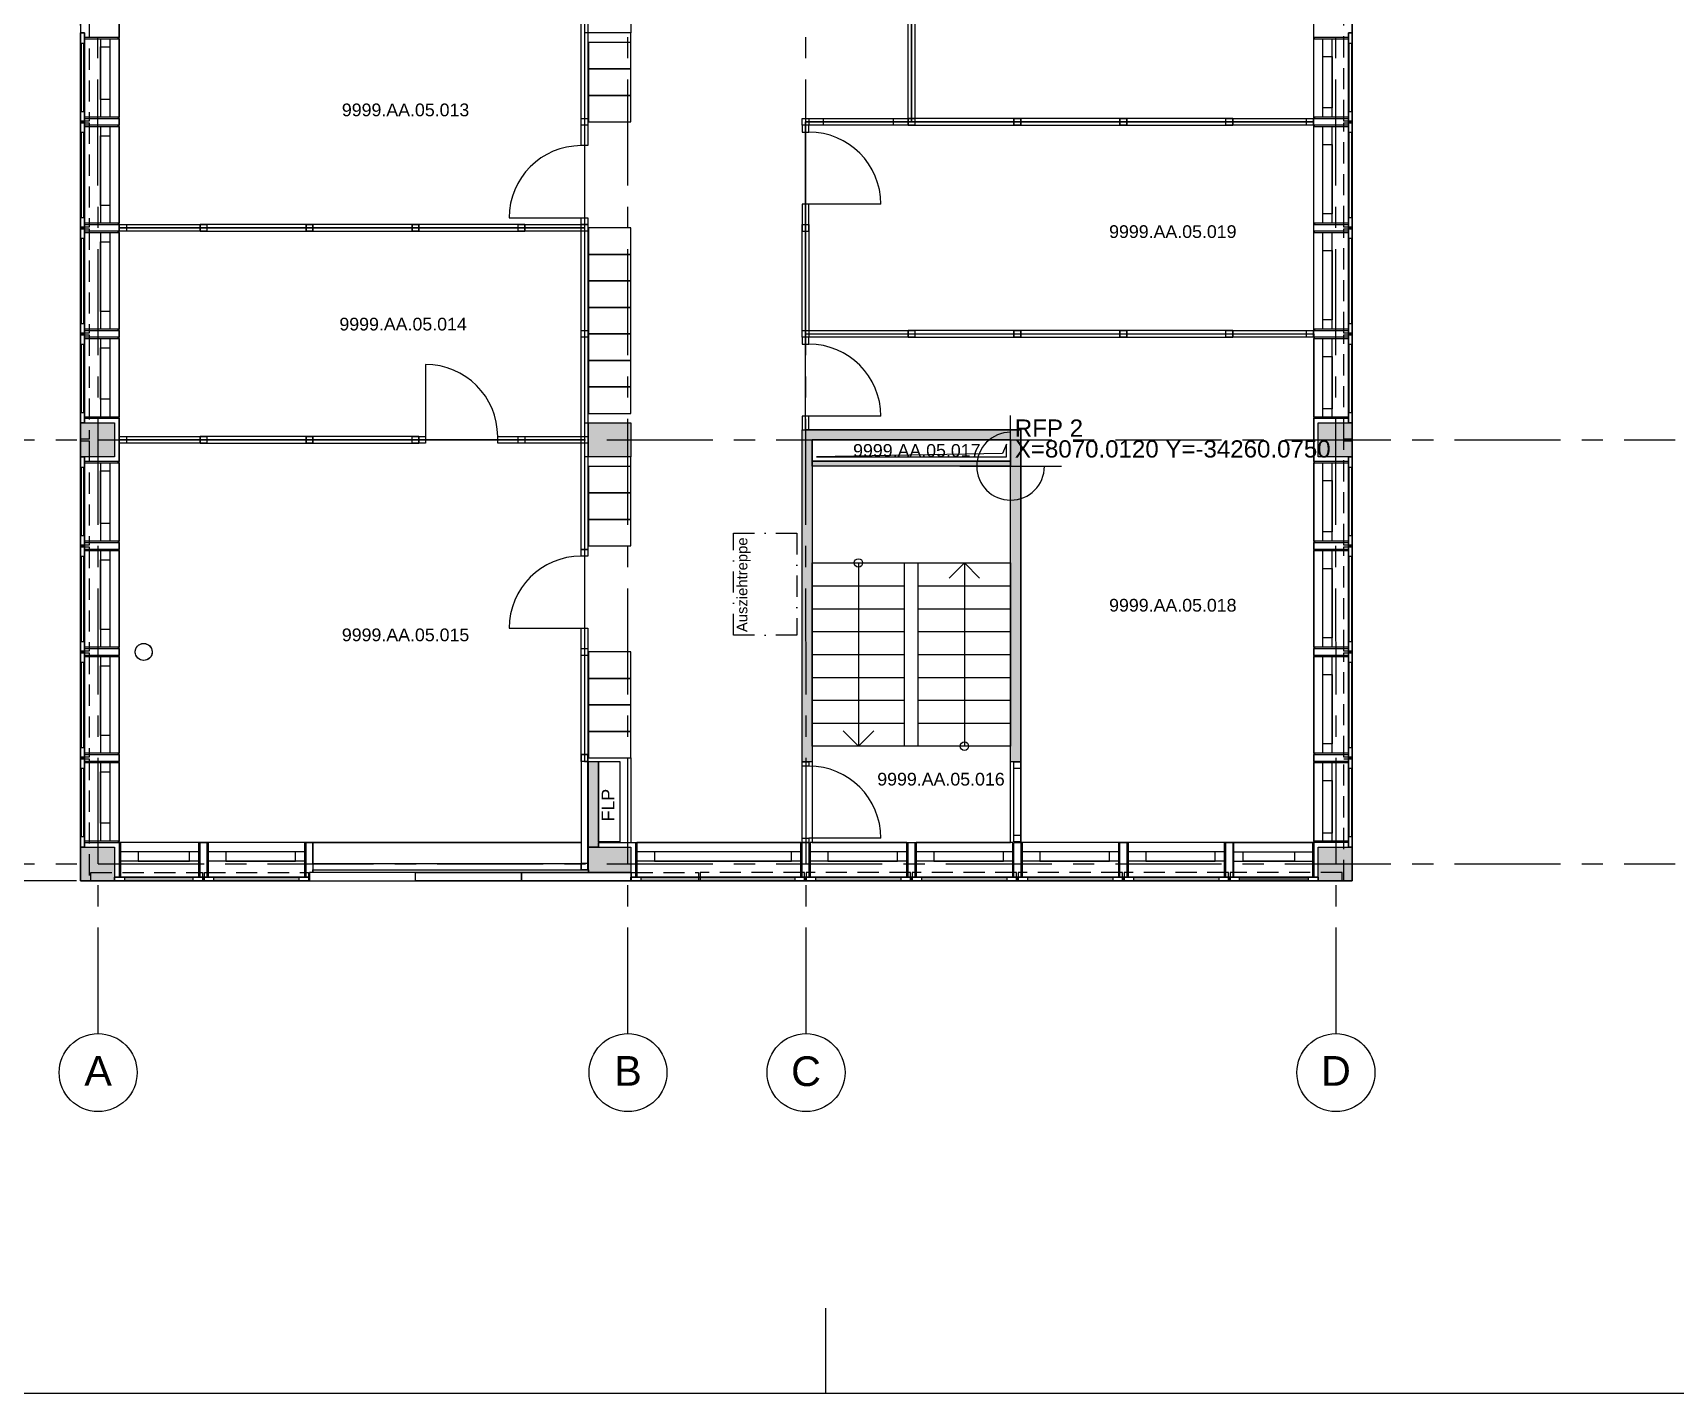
# Model space of a CAD drawing. Header units: millimetres. Extents: x -15114 to 47886, y -45189 to 14211.
# Drawn here: x -3463 to 15909, y -45189 to -29150 of the extents above; entities that cross this region are included whole.
import ezdxf

# ---------------------------------------------------------------- set-up
doc = ezdxf.new("R2010")
doc.units = ezdxf.units.MM
doc.header["$LTSCALE"] = 1000
for name, pattern in [('MITTE', [2, 1.25, -0.25, 0.25, -0.25]), ('STRICHLINIE2', [0.375, 0.25, -0.125]), ('STRICHPUNKT2', [0.5, 0.25, -0.125, 0, -0.125])]:
    doc.linetypes.add(name, pattern=pattern)
for name, color, linetype in [('A_ARCHITEKTUR', 253, 'Continuous'), ('A_SANITAER', 92, 'Continuous'), ('A_SCHRAFFUR', 8, 'Continuous'), ('R_AOID', 7, 'Continuous'), ('V_ACHSEN', 251, 'MITTE'), ('V_BEMASSUNG', 251, 'Continuous'), ('V_PLANLAYOUT', 252, 'Continuous'), ('V_REFERENZPUNKT', 30, 'Continuous'), ('V_TEXT', 253, 'Continuous')]:
    doc.layers.add(name, color=color, linetype=linetype)
for name, color, linetype, plot in [('R_GESCHOSSPOLYGON', 214, 'Continuous', False), ('R_RAUMPOLYGON', 210, 'Continuous', False), ('R_RAUMPOLYGON-ABZUG', 230, 'Continuous', False)]:
    doc.layers.add(name, color=color, linetype=linetype, plot=plot)
doc.styles.add('ARIAL', font='arial.ttf')
doc.dimstyles.get("Standard").update_dxf_attribs({"dimscale": 30, "dimtxt": 6.35, "dimasz": 6.35, "dimexe": 4.572, "dimexo": 1.5875, "dimgap": 2.54, "dimtad": 1, "dimlfac": 0.001, "dimzin": 0, "dimdsep": 46, "dimtxsty": 'ARIAL', "dimcen": 2.286, "dimadec": 0, "dimazin": 0, "dimtfac": 1, "dimtofl": 0, "dimtmove": 0, "dimatfit": 3, "dimfxl": 25.4, "dimtolj": 1, "dimtzin": 0, "dimarcsym": 0})

# ---------------------------------------------------------------- blocks, each defined once
blk = doc.blocks.new('*D1')
at = {"layer": 'Defpoints', "color": 0, "transparency": 16777216}
for p in [(-5074, -3750), (-2900, -3750), (-2900, -39150)]:
    blk.add_point(p, dxfattribs=at)
at = {"layer": 'V_BEMASSUNG', "color": 0, "lineweight": -2, "transparency": 16777216}
for p, q in [((-2948, -3750), (-5212, -3750)), ((-5074, -38960), (-5074, -3941)), ((-2948, -39150), (-5212, -39150))]:
    blk.add_line(p, q, dxfattribs=at)
at = {"layer": 'V_BEMASSUNG', "color": 0, "transparency": 16777216}
for points in [[(-5106, -3941), (-5043, -3941), (-5074, -3750)], [(-5106, -38960), (-5043, -38960), (-5074, -39150)]]:
    blk.add_solid(points, dxfattribs=at)
at = {"layer": 'V_BEMASSUNG', "color": 0, "transparency": 16777216, "insert": (-5248, -21450), "char_height": 190.5, "attachment_point": 5, "rotation": 90, "style": 'ARIAL'}
blk.add_mtext('\\A1;35.40', dxfattribs=at)

msp = doc.modelspace()

# ---------------------------------------------------------------- hatches: boundary and pattern name
at = {"layer": 'A_SCHRAFFUR'}
h = msp.add_hatch(color=256, dxfattribs=at)
h.dxf.hatch_style = 1
h.paths.add_polyline_path([(-2500.025, -33750.075), (-2500.025, -34150.075), (-2900.025, -34150.075), (-2900.025, -33750.075)])
h = msp.add_hatch(color=256, dxfattribs=at)
h.dxf.hatch_style = 1
h.paths.add_polyline_path([(3589.987, -33750.075), (3589.987, -34150.075), (3089.987, -34150.075), (3089.987, -33750.075)])
h = msp.add_hatch(color=256, dxfattribs=at)
h.dxf.hatch_style = 1
h.paths.add_polyline_path([(5730.012, -33950.075), (5730.012, -37745.088), (5610.012, -37745.088), (5610, -33830.063), (8190.025, -33830.063), (8190.025, -37745.088), (8070.012, -37745.088), (8070.012, -33950.075)])
h = msp.add_hatch(color=256, dxfattribs=at)
h.dxf.hatch_style = 1
h.paths.add_polyline_path([(12100.012, -33750.075), (12100.012, -34150.075), (11700.012, -34150.075), (11700.012, -33750.075)])
for points in [[(5730.012, -34260.075), (8070.012, -34260.075), (8070.012, -34200.075), (5730.012, -34200.075)], [(3210, -37740.088), (3089.987, -37740.088), (3089.987, -38750.088), (3210, -38750.088)]]:
    msp.add_hatch(color=256, dxfattribs=at).paths.add_polyline_path(points, flags=0)
h = msp.add_hatch(color=256, dxfattribs=at)
h.dxf.hatch_style = 1
h.paths.add_polyline_path([(-2500.025, -38750.088), (-2500.025, -39150.088), (-2900.025, -39150.088), (-2900.025, -38750.088)])
h = msp.add_hatch(color=256, dxfattribs=at)
h.dxf.hatch_style = 1
h.paths.add_polyline_path([(3589.987, -38750.088), (3589.987, -39050.088), (3089.987, -39050.088), (3089.987, -38750.088)])
h = msp.add_hatch(color=256, dxfattribs=at)
h.dxf.hatch_style = 1
h.paths.add_polyline_path([(12100.012, -38750.088), (12100.012, -39150.088), (11700.012, -39150.088), (11700.012, -38750.088)])

# ---------------------------------------------------------------- linework, layer by layer
at = {"layer": 'A_ARCHITEKTUR', "flags": 128}
for points in [[(-2855.025, -28740.063), (-2855.025, -28695.063), (-2445.025, -28695.063), (-2445.025, -29205.063), (-2855.025, -29205.063), (-2855.025, -29160.063)], [(12055.012, -29160.063), (12055.012, -29205.063), (11645.012, -29205.063), (11645.012, -28695.063), (12055.012, -28695.063), (12055.012, -28740.063)], [(-2855.025, -30180.075), (-2855.025, -30160.075), (-2445.025, -30160.075), (-2445.025, -30240.075), (-2855.025, -30240.075), (-2855.025, -30220.075)], [(12055.012, -30220.075), (12055.012, -30240.075), (11645.012, -30240.075), (11645.012, -30160.075), (12055.012, -30160.075), (12055.012, -30180.075)], [(-2855.025, -31430.075), (-2855.025, -31410.075), (-2445.025, -31410.075), (-2445.025, -31490.075), (-2855.025, -31490.075), (-2855.025, -31470.075)], [(12055.012, -31470.075), (12055.012, -31490.075), (11645.012, -31490.075), (11645.012, -31410.075), (12055.012, -31410.075), (12055.012, -31430.075)], [(-2855.025, -32680.075), (-2855.025, -32660.075), (-2445.025, -32660.075), (-2445.025, -32740.075), (-2855.025, -32740.075), (-2855.025, -32720.075)], [(12055.012, -32720.075), (12055.012, -32740.075), (11645.012, -32740.075), (11645.012, -32660.075), (12055.012, -32660.075), (12055.012, -32680.075)], [(-2855.025, -33740.075), (-2855.025, -33695.075), (-2445.025, -33695.075), (-2445.025, -34205.075), (-2855.025, -34205.075), (-2855.025, -34160.075)], [(12055.012, -34160.075), (12055.012, -34205.075), (11645.012, -34205.075), (11645.012, -33695.075), (12055.012, -33695.075), (12055.012, -33740.075)], [(-2855.025, -35180.075), (-2855.025, -35160.075), (-2445.025, -35160.075), (-2445.025, -35240.075), (-2855.025, -35240.075), (-2855.025, -35220.075)], [(12055.012, -35220.075), (12055.012, -35240.075), (11645.012, -35240.075), (11645.012, -35160.075), (12055.012, -35160.075), (12055.012, -35180.075)], [(-2855.025, -36430.075), (-2855.025, -36410.075), (-2445.025, -36410.075), (-2445.025, -36490.075), (-2855.025, -36490.075), (-2855.025, -36470.075)], [(12055.012, -36470.075), (12055.012, -36490.075), (11645.012, -36490.075), (11645.012, -36410.075), (12055.012, -36410.075), (12055.012, -36430.075)], [(-2855.025, -37680.075), (-2855.025, -37660.075), (-2445.025, -37660.075), (-2445.025, -37740.075), (-2855.025, -37740.075), (-2855.025, -37720.075)], [(12055.012, -37720.075), (12055.012, -37740.075), (11645.012, -37740.075), (11645.012, -37660.075), (12055.012, -37660.075), (12055.012, -37680.075)], [(-2855.025, -38740.088), (-2855.025, -38695.088), (-2445.025, -38695.088), (-2445.025, -39105.088), (-2490.025, -39105.088)], [(-1470.025, -39105.088), (-1490.025, -39105.088), (-1490.025, -38695.088), (-1410.025, -38695.088), (-1410.025, -39105.088), (-1430.025, -39105.088)], [(-220.025, -39105.088), (-240.025, -39105.088), (-240.025, -38695.088), (-160.025, -38695.088), (-160.025, -39050.088), (-180.026, -39050.088)], [(3209.987, -38740.088), (3209.987, -38695.088), (3644.987, -38695.088), (3644.987, -39105.088), (3599.987, -39105.088)], [(5630, -39105.088), (5610, -39105.088), (5610, -38695.088), (5690, -38695.088), (5690, -39105.088), (5670, -39105.088)], [(6880.012, -39105.088), (6860.012, -39105.088), (6860.012, -38695.088), (6940.012, -38695.088), (6940.012, -39105.088), (6920.012, -39105.088)], [(8130.012, -39105.088), (8110.012, -39105.088), (8110.012, -38695.088), (8190.012, -38695.088), (8190.012, -39105.088), (8170.012, -39105.088)], [(9380.012, -39105.088), (9360.012, -39105.088), (9360.012, -38695.088), (9440.012, -38695.088), (9440.012, -39105.088), (9420.012, -39105.088)], [(10630.012, -39105.088), (10610.012, -39105.088), (10610.012, -38695.088), (10690.012, -38695.088), (10690.012, -39105.088), (10670.012, -39105.088)], [(12055.012, -38740.088), (12055.012, -38695.088), (11645.012, -38695.088), (11645.012, -39105.088), (11690.012, -39105.088)]]:
    msp.add_lwpolyline(points, dxfattribs=at)
at = {"layer": 'A_ARCHITEKTUR', "linetype": 'STRICHLINIE2'}
for points in [[(-2900.025, -30190.075), (-2900.025, -28960.075), (-2800.025, -28960.075), (-2800.025, -30190.075)], [(12000.012, -30190.075), (12000.012, -28960.075), (12100.012, -28960.075), (12100.012, -30190.075)], [(-2900.025, -31440.075), (-2900.025, -30210.075), (-2800.025, -30210.075), (-2800.025, -31440.075)], [(12000.012, -31440.075), (12000.012, -30210.075), (12100.012, -30210.075), (12100.012, -31440.075)], [(-2900.025, -32690.075), (-2900.025, -31460.075), (-2800.025, -31460.075), (-2800.025, -32690.075)], [(12000.012, -32690.075), (12000.012, -31460.075), (12100.012, -31460.075), (12100.012, -32690.075)], [(-2900.025, -33940.075), (-2900.025, -32710.075), (-2800.025, -32710.075), (-2800.025, -33940.075)], [(12000.012, -33940.075), (12000.012, -32710.075), (12100.012, -32710.075), (12100.012, -33940.075)], [(-2900.025, -35190.075), (-2900.025, -33960.075), (-2800.025, -33960.075), (-2800.025, -35190.075)], [(12000.012, -35190.075), (12000.012, -33960.075), (12100.012, -33960.075), (12100.012, -35190.075)], [(-2900.025, -36440.075), (-2900.025, -35210.075), (-2800.025, -35210.075), (-2800.025, -36440.075)], [(12000.012, -36440.075), (12000.012, -35210.075), (12100.012, -35210.075), (12100.012, -36440.075)], [(-2900.025, -37690.075), (-2900.025, -36460.075), (-2800.025, -36460.075), (-2800.025, -37690.075)], [(12000.012, -37690.075), (12000.012, -36460.075), (12100.012, -36460.075), (12100.012, -37690.075)], [(-2900.025, -39150.088), (-2900.025, -37710.075), (-2800.025, -37710.075), (-2800.025, -39150.088)], [(12000.012, -39150.088), (12000.012, -37710.075), (12100.012, -37710.075), (12100.012, -39150.088)], [(-2780.025, -39150.088), (-2780.025, -39050.088), (-1460.025, -39050.088), (-1460.025, -39150.088)], [(-1440.025, -39150.088), (-1440.025, -39050.088), (-210.025, -39050.088), (-210.025, -39150.088)], [(3599.987, -39150.05), (3599.987, -39050.051), (4390.012, -39050.051), (4390.012, -39150.05)], [(5640, -39150.05), (5640, -39050.051), (4410, -39050.051), (4410, -39150.05)], [(6889.962, -39150.088), (6889.962, -39050.088), (5659.962, -39050.088), (5659.962, -39150.088)], [(8139.962, -39150.088), (8139.962, -39050.088), (6909.962, -39050.088), (6909.962, -39150.088)], [(9389.962, -39150.088), (9389.962, -39050.088), (8159.962, -39050.088), (8159.962, -39150.088)], [(10639.962, -39150.088), (10639.962, -39050.088), (9409.962, -39050.088), (9409.962, -39150.088)], [(11979.962, -39150.088), (11979.962, -39050.088), (10659.962, -39050.088), (10659.962, -39150.088)]]:
    msp.add_lwpolyline(points, close=True, dxfattribs=at)
at = {"layer": 'A_ARCHITEKTUR'}
for points in [[(3085, -28910.063), (3085, -30240.075), (3005, -30240.075), (3005, -28910.063)], [(6940.012, -28910.076), (6940.012, -30240.088), (6860.012, -30240.088), (6860.012, -28910.076)], [(-2855.025, -29150.075), (-2855.025, -30200.076), (-2900.025, -30200.076), (-2900.025, -29150.075)], [(-2445.025, -29220.076), (-2445.025, -30145.076), (-2855.025, -30145.076), (-2855.025, -29220.076)], [(11645.012, -30145.063), (11645.012, -29220.063), (12055.012, -29220.063), (12055.012, -30145.063)], [(12055.012, -30200.063), (12055.012, -29150.063), (12100.012, -29150.063), (12100.012, -30200.063)], [(12055.012, -29150.063), (12055.012, -29270.063), (12100.012, -29270.063), (12100.012, -29150.063)], [(-2865.025, -29270.076), (-2865.025, -30080.075), (-2890.025, -30080.075), (-2890.025, -29270.076)], [(-2555.025, -29315.076), (-2555.025, -29935.075), (-2665.025, -29935.075), (-2665.025, -29315.076)], [(3089.987, -29575.075), (3589.987, -29575.075), (3589.987, -29262.575), (3089.987, -29262.575)], [(11755.012, -30035.063), (11755.012, -29430.063), (11865.012, -29430.063), (11865.012, -30035.063)], [(12065.012, -30080.063), (12065.012, -29270.063), (12090.012, -29270.063), (12090.012, -30080.063)], [(3089.987, -29887.575), (3589.987, -29887.575), (3589.987, -29575.075), (3089.987, -29575.075)], [(3589.987, -29887.575), (3089.987, -29887.575), (3089.987, -30200.075), (3589.987, -30200.075)], [(-2855.025, -30200.076), (-2855.025, -30080.075), (-2900.025, -30080.075), (-2900.025, -30200.076)], [(-2855.025, -30200.075), (-2855.025, -31450.075), (-2900.025, -31450.075), (-2900.025, -30200.075)], [(3084.987, -30160.076), (3084.987, -30480.05), (3005, -30480.05), (3005, -30160.076)], [(6940.012, -30160.088), (6940.012, -30240.088), (5610, -30240.088), (5610, -30160.088)], [(5690.012, -30160.076), (5690.012, -30240.075), (5610.012, -30240.075), (5610.012, -30160.076)], [(5860.012, -30160.088), (5860.012, -30240.088), (5610.012, -30240.088), (5610.012, -30160.088)], [(6940.012, -30160.088), (6940.012, -30240.088), (6690.012, -30240.088), (6690.012, -30160.088)], [(6860.012, -30160.088), (6860.012, -30240.088), (8190.012, -30240.088), (8190.012, -30160.088)], [(6940.012, -30160.088), (6940.012, -30240.088), (6860.012, -30240.088), (6860.012, -30160.088)], [(8110.012, -30160.088), (8110.012, -30240.088), (9440.012, -30240.088), (9440.012, -30160.088)], [(9360.012, -30160.088), (9360.012, -30240.088), (10690.012, -30240.088), (10690.012, -30160.088)], [(10610.012, -30240.088), (10610.012, -30160.088), (11640.012, -30160.088), (11640.012, -30240.088)], [(12055.012, -31450.075), (12055.012, -30200.075), (12100.012, -30200.075), (12100.012, -31450.075)], [(12055.012, -30200.075), (12055.012, -30320.075), (12100.012, -30320.075), (12100.012, -30200.075)], [(-2865.025, -30320.075), (-2865.025, -31330.075), (-2890.025, -31330.075), (-2890.025, -30320.075)], [(-2445.025, -30255.075), (-2445.025, -31395.075), (-2855.025, -31395.075), (-2855.025, -30255.075)], [(-2555.025, -30365.075), (-2555.025, -31185.075), (-2665.025, -31185.075), (-2665.025, -30365.075)], [(5610.012, -30240.075), (5610.012, -30320.075), (5690.012, -30320.075), (5690.012, -30240.075)], [(11645.012, -31395.075), (11645.012, -30255.075), (12055.012, -30255.075), (12055.012, -31395.075)], [(12065.012, -31330.075), (12065.012, -30320.075), (12090.012, -30320.075), (12090.012, -31330.075)], [(11755.012, -31285.075), (11755.012, -30465.075), (11865.012, -30465.075), (11865.012, -31285.075)], [(5610.012, -31170.076), (5610.012, -31490.075), (5690, -31490.075), (5690, -31170.076)], [(-2855.025, -31450.075), (-2855.025, -31330.075), (-2900.025, -31330.075), (-2900.025, -31450.075)], [(-2855.025, -31450.075), (-2855.025, -32700.075), (-2900.025, -32700.075), (-2900.025, -31450.075)], [(-2865.025, -31570.075), (-2865.025, -32580.075), (-2890.025, -32580.075), (-2890.025, -31570.075)], [(-2445.025, -31505.075), (-2445.025, -32645.075), (-2855.025, -32645.075), (-2855.025, -31505.075)], [(-1410.025, -31410.076), (-1410.025, -31490.075), (-2440.025, -31490.075), (-2440.025, -31410.076)], [(-1490.025, -31410.076), (-1490.025, -31490.075), (-160.025, -31490.075), (-160.025, -31410.076)], [(-1410.025, -31410.076), (-1410.025, -31490.075), (-1490.025, -31490.075), (-1490.025, -31410.076)], [(-240.025, -31410.076), (-240.025, -31490.075), (1089.975, -31490.075), (1089.975, -31410.076)], [(1009.975, -31410.076), (1009.975, -31490.075), (2339.975, -31490.075), (2339.975, -31410.076)], [(2259.975, -31490.075), (2259.975, -31410.076), (3084.987, -31410.076), (3084.987, -31490.075)], [(3085, -31410.076), (3085, -32740.075), (3005, -32740.075), (3005, -31410.076)], [(3085, -31410.076), (3085, -31490.075), (3005, -31490.075), (3005, -31410.076)], [(3090, -31762.575), (3590, -31762.575), (3590, -31450.075), (3090, -31450.075)], [(5690.012, -31410.076), (5690.012, -32740.075), (5610.012, -32740.075), (5610.012, -31410.076)], [(11645.012, -32645.075), (11645.012, -31505.075), (12055.012, -31505.075), (12055.012, -32645.075)], [(12055.012, -32700.075), (12055.012, -31450.075), (12100.012, -31450.075), (12100.012, -32700.075)], [(12055.012, -31450.075), (12055.012, -31570.075), (12100.012, -31570.075), (12100.012, -31450.075)], [(12065.012, -32580.075), (12065.012, -31570.075), (12090.012, -31570.075), (12090.012, -32580.075)], [(-2555.025, -31615.075), (-2555.025, -32435.075), (-2665.025, -32435.075), (-2665.025, -31615.075)], [(3590, -31762.575), (3090, -31762.575), (3090, -32075.075), (3590, -32075.075)], [(11755.012, -32535.075), (11755.012, -31715.075), (11865.012, -31715.075), (11865.012, -32535.075)], [(3090, -32075.075), (3090, -32387.575), (3590, -32387.575), (3590, -32075.075)], [(3590, -32387.575), (3090, -32387.575), (3090, -32700.075), (3590, -32700.075)], [(-2855.025, -32700.075), (-2855.025, -32580.075), (-2900.025, -32580.075), (-2900.025, -32700.075)], [(3084.975, -32660.076), (3084.975, -33990.075), (3004.987, -33990.075), (3004.987, -32660.076)], [(3090, -32700.075), (3090, -33012.575), (3590, -33012.575), (3590, -32700.075)], [(6940.012, -32660.076), (6940.012, -32740.075), (5610, -32740.075), (5610, -32660.076)], [(6860.012, -32660.076), (6860.012, -32740.075), (8190.012, -32740.075), (8190.012, -32660.076)], [(6940.012, -32660.076), (6940.012, -32740.075), (6860.012, -32740.075), (6860.012, -32660.076)], [(8110.012, -32660.076), (8110.012, -32740.075), (9440.012, -32740.075), (9440.012, -32660.076)], [(9360.012, -32660.076), (9360.012, -32740.075), (10690.012, -32740.075), (10690.012, -32660.076)], [(10610.012, -32740.075), (10610.012, -32660.076), (11640.012, -32660.076), (11640.012, -32740.075)], [(12055.012, -33750.063), (12055.012, -32700.062), (12100.012, -32700.062), (12100.012, -33750.063)], [(12055.012, -32700.062), (12055.012, -32820.063), (12100.012, -32820.063), (12100.012, -32700.062)], [(-2865.025, -32820.075), (-2865.025, -33630.075), (-2890.025, -33630.075), (-2890.025, -32820.075)], [(-2445.025, -32755.075), (-2445.025, -33680.075), (-2855.025, -33680.075), (-2855.025, -32755.075)], [(-2555.025, -32865.075), (-2555.025, -33470.075), (-2665.025, -33470.075), (-2665.025, -32865.075)], [(5610.012, -32740.075), (5610.012, -32820.075), (5690.012, -32820.075), (5690.012, -32740.075)], [(11645.012, -33680.062), (11645.012, -32755.062), (12055.012, -32755.062), (12055.012, -33680.062)], [(12065.012, -33630.062), (12065.012, -32820.063), (12090.012, -32820.063), (12090.012, -33630.062)], [(3090, -33012.575), (3090, -33325.075), (3590, -33325.075), (3590, -33012.575)], [(11755.012, -33585.062), (11755.012, -32965.063), (11865.012, -32965.063), (11865.012, -33585.062)], [(3090, -33325.075), (3090, -33637.575), (3590, -33637.575), (3590, -33325.075)], [(-2855.025, -33750.075), (-2855.025, -33630.075), (-2900.025, -33630.075), (-2900.025, -33750.075)], [(5610.012, -33670.076), (5610.012, -33830.076), (5690, -33830.076), (5690, -33670.076)], [(-2500.025, -33750.075), (-2500.025, -34150.075), (-2900.025, -34150.075), (-2900.025, -33750.075)], [(3589.987, -33750.075), (3589.987, -34150.075), (3089.987, -34150.075), (3089.987, -33750.075)], [(5730.012, -33950.075), (5730.012, -37745.088), (5610.012, -37745.088), (5610, -33830.063), (8190.025, -33830.063), (8190.025, -37745.088), (8070.012, -37745.088), (8070.012, -33950.075)], [(12100.012, -33750.075), (12100.012, -34150.075), (11700.012, -34150.075), (11700.012, -33750.075)], [(-1410.025, -33910.076), (-1410.025, -33990.075), (-2440.025, -33990.075), (-2440.025, -33910.076)], [(-1490.025, -33910.076), (-1490.025, -33990.075), (-160.025, -33990.075), (-160.025, -33910.076)], [(-1410.025, -33910.076), (-1410.025, -33990.075), (-1490.025, -33990.075), (-1490.025, -33910.076)], [(-240.025, -33910.076), (-240.025, -33990.075), (1089.975, -33990.075), (1089.975, -33910.076)], [(1090, -33910.076), (1170, -33910.076), (1170, -33990.075), (1090, -33990.075)], [(2019.999, -33910.076), (2339.975, -33910.076), (2339.975, -33990.063), (2019.999, -33990.063)], [(2259.975, -33990.075), (2259.975, -33910.076), (3084.987, -33910.076), (3084.987, -33990.075)], [(2339.975, -33910.076), (2339.975, -33990.075), (2259.975, -33990.075), (2259.975, -33910.076)], [(2259.999, -33910.063), (2340, -33910.063), (2340, -33990.063), (2259.999, -33990.063)], [(3084.987, -33910.076), (3084.987, -35240.075), (3005, -35240.075), (3005, -33910.076)], [(5780.012, -34150.075), (8020.012, -34150.075), (8020.012, -34000.076), (7972.925, -34109.413), (5780.012, -34150.075)], [(-2855.025, -34150.087), (-2855.025, -35200.088), (-2900.025, -35200.088), (-2900.025, -34150.087)], [(-2865.025, -34270.088), (-2865.025, -35080.087), (-2890.025, -35080.087), (-2890.025, -34270.088)], [(-2445.025, -34220.088), (-2445.025, -35145.088), (-2855.025, -35145.088), (-2855.025, -34220.088)], [(3089.987, -34575.075), (3589.987, -34575.075), (3589.987, -34262.575), (3089.987, -34262.575)], [(8070.012, -34200.075), (8070.012, -34260.075), (5730.012, -34260.075), (5730.012, -34200.075)], [(11645.012, -35145.075), (11645.012, -34220.075), (12055.012, -34220.075), (12055.012, -35145.075)], [(12055.012, -34150.075), (12055.012, -34270.075), (12100.012, -34270.075), (12100.012, -34150.075)], [(12065.012, -35080.075), (12065.012, -34270.075), (12090.012, -34270.075), (12090.012, -35080.075)], [(-2555.025, -34315.088), (-2555.025, -34935.087), (-2665.025, -34935.087), (-2665.025, -34315.088)], [(11755.012, -35035.075), (11755.012, -34430.075), (11865.012, -34430.075), (11865.012, -35035.075)], [(3089.987, -34887.575), (3589.987, -34887.575), (3589.987, -34575.075), (3089.987, -34575.075)], [(3589.987, -34887.575), (3089.987, -34887.575), (3089.987, -35200.075), (3589.987, -35200.075)], [(-2855.025, -35200.088), (-2855.025, -35080.087), (-2900.025, -35080.087), (-2900.025, -35200.088)], [(-2855.025, -35200.075), (-2855.025, -36450.075), (-2900.025, -36450.075), (-2900.025, -35200.075)], [(-2445.025, -35255.075), (-2445.025, -36395.075), (-2855.025, -36395.075), (-2855.025, -35255.075)], [(3084.987, -35240.075), (3084.987, -35320.075), (3004.987, -35320.075), (3004.987, -35240.075)], [(11645.012, -36395.075), (11645.012, -35255.075), (12055.012, -35255.075), (12055.012, -36395.075)], [(12055.012, -36450.075), (12055.012, -35200.075), (12100.012, -35200.075), (12100.012, -36450.075)], [(12055.012, -35200.075), (12055.012, -35320.075), (12100.012, -35320.075), (12100.012, -35200.075)], [(-2865.025, -35320.075), (-2865.025, -36330.075), (-2890.025, -36330.075), (-2890.025, -35320.075)], [(-2555.025, -35365.075), (-2555.025, -36185.075), (-2665.025, -36185.075), (-2665.025, -35365.075)], [(6980.012, -37560.088), (6980.012, -35400.088), (8070.012, -35400.088), (8070.012, -37560.088)], [(12065.012, -36330.075), (12065.012, -35320.075), (12090.012, -35320.075), (12090.012, -36330.075)], [(11755.012, -36285.075), (11755.012, -35465.075), (11865.012, -35465.075), (11865.012, -36285.075)], [(3084.987, -36170.076), (3084.987, -36490.05), (3005, -36490.05), (3005, -36170.076)], [(-2855.025, -36450.075), (-2855.025, -36330.075), (-2900.025, -36330.075), (-2900.025, -36450.075)], [(3085, -36410.076), (3085, -37740.075), (3005, -37740.075), (3005, -36410.076)], [(-2855.025, -36450.075), (-2855.025, -37700.075), (-2900.025, -37700.075), (-2900.025, -36450.075)], [(-2865.025, -36570.075), (-2865.025, -37580.075), (-2890.025, -37580.075), (-2890.025, -36570.075)], [(-2445.025, -36505.075), (-2445.025, -37645.075), (-2855.025, -37645.075), (-2855.025, -36505.075)], [(3090, -36762.575), (3590, -36762.575), (3590, -36450.075), (3090, -36450.075)], [(11645.012, -37645.075), (11645.012, -36505.075), (12055.012, -36505.075), (12055.012, -37645.075)], [(12055.012, -37700.075), (12055.012, -36450.075), (12100.012, -36450.075), (12100.012, -37700.075)], [(12055.012, -36450.075), (12055.012, -36570.075), (12100.012, -36570.075), (12100.012, -36450.075)], [(12065.012, -37580.075), (12065.012, -36570.075), (12090.012, -36570.075), (12090.012, -37580.075)], [(-2555.025, -36615.075), (-2555.025, -37435.075), (-2665.025, -37435.075), (-2665.025, -36615.075)], [(3590, -36762.575), (3090, -36762.575), (3090, -37075.075), (3590, -37075.075)], [(11755.012, -37535.075), (11755.012, -36715.075), (11865.012, -36715.075), (11865.012, -37535.075)], [(3090, -37075.075), (3090, -37387.575), (3590, -37387.575), (3590, -37075.075)], [(3590, -37387.575), (3090, -37387.575), (3090, -37700.075), (3590, -37700.075)], [(-2855.025, -37700.075), (-2855.025, -37580.075), (-2900.025, -37580.075), (-2900.025, -37700.075)], [(-2855.025, -37700.088), (-2855.025, -38750.088), (-2900.025, -38750.088), (-2900.025, -37700.088)], [(-2445.025, -37755.088), (-2445.025, -38680.088), (-2855.025, -38680.088), (-2855.025, -37755.088)], [(3085, -39020.075), (3085, -37660.076), (3005, -37660.076), (3005, -39020.075)], [(3085, -37660.076), (3085, -37740.075), (3005, -37740.075), (3005, -37660.076)], [(3089.987, -37740.088), (3210, -37740.088), (3210, -38750.088), (3089.987, -38750.088)], [(5690, -37745.088), (5690, -37795.088), (5610, -37795.088), (5610, -37745.088)], [(8190.012, -37745.088), (8190.012, -38690.088), (8110.025, -38690.088), (8110.025, -37745.088)], [(11645.012, -38680.075), (11645.012, -37755.075), (12055.012, -37755.075), (12055.012, -38680.075)], [(12055.012, -38750.076), (12055.012, -37700.075), (12100.012, -37700.075), (12100.012, -38750.076)], [(12055.012, -37700.075), (12055.012, -37820.076), (12100.012, -37820.076), (12100.012, -37700.075)], [(-2865.025, -37820.088), (-2865.025, -38630.088), (-2890.025, -38630.088), (-2890.025, -37820.088)], [(-2555.025, -37865.088), (-2555.025, -38470.088), (-2665.025, -38470.088), (-2665.025, -37865.088)], [(11755.012, -38585.075), (11755.012, -37965.076), (11865.012, -37965.076), (11865.012, -38585.075)], [(12065.012, -38630.075), (12065.012, -37820.076), (12090.012, -37820.076), (12090.012, -38630.075)], [(-2855.025, -38750.088), (-2855.025, -38630.088), (-2900.025, -38630.088), (-2900.025, -38750.088)], [(-1505.025, -38695.088), (-2430.025, -38695.088), (-2430.025, -39105.088), (-1505.025, -39105.088)], [(-255.025, -38695.088), (-1395.025, -38695.088), (-1395.025, -39105.088), (-255.025, -39105.088)], [(3005, -38695.088), (3005, -38950.088), (-160.025, -38950.088), (-160.025, -38695.088)], [(5595, -38695.088), (3659.987, -38695.088), (3659.987, -39105.088), (5595, -39105.088)], [(5690, -38645.088), (5690, -38695.088), (5610, -38695.088), (5610, -38645.088)], [(6845, -38695.088), (5705, -38695.088), (5705, -39105.088), (6845, -39105.088)], [(8095, -38695.088), (6955, -38695.088), (6955, -39105.088), (8095, -39105.088)], [(8190.012, -38610.088), (8190.012, -38690.088), (8110.012, -38690.088), (8110.012, -38610.088)], [(9345, -38695.088), (8205, -38695.088), (8205, -39105.088), (9345, -39105.088)], [(10595, -38695.088), (9455, -38695.088), (9455, -39105.088), (10595, -39105.088)], [(10705.012, -38695.088), (11630.012, -38695.088), (11630.012, -39105.088), (10705.012, -39105.088)], [(-2500.025, -38750.088), (-2500.025, -39150.088), (-2900.025, -39150.088), (-2900.025, -38750.088)], [(-1615.025, -38805.088), (-2220.025, -38805.088), (-2220.025, -38915.088), (-1615.025, -38915.088)], [(-365.025, -38805.088), (-1185.025, -38805.088), (-1185.025, -38915.088), (-365.025, -38915.088)], [(3589.987, -38750.088), (3589.987, -39050.088), (3089.987, -39050.088), (3089.987, -38750.088)], [(5485, -38805.088), (3869.987, -38805.088), (3869.987, -38915.088), (5485, -38915.088)], [(6735, -38805.088), (5915, -38805.088), (5915, -38915.088), (6735, -38915.088)], [(7985, -38805.088), (7165, -38805.088), (7165, -38915.088), (7985, -38915.088)], [(9235, -38805.088), (8415, -38805.088), (8415, -38915.088), (9235, -38915.088)], [(10485, -38805.088), (9665, -38805.088), (9665, -38915.088), (10485, -38915.088)], [(10815.012, -38805.088), (11420.012, -38805.088), (11420.012, -38915.088), (10815.012, -38915.088)], [(12100.012, -38750.088), (12100.012, -39150.088), (11700.012, -39150.088), (11700.012, -38750.088)], [(-2500.025, -39105.088), (-2380.025, -39105.088), (-2380.025, -39150.088), (-2500.025, -39150.088)], [(-1570.025, -39115.088), (-2380.025, -39115.088), (-2380.025, -39140.088), (-1570.025, -39140.088)], [(-200.025, -39105.088), (-1450.025, -39105.088), (-1450.025, -39150.088), (-200.025, -39150.088)], [(-1450.025, -39105.088), (-1330.025, -39105.088), (-1330.025, -39150.088), (-1450.025, -39150.088)], [(-320.025, -39115.088), (-1330.025, -39115.088), (-1330.025, -39140.088), (-320.025, -39140.088)], [(1049.975, -39050.075), (-200.025, -39050.075), (-200.025, -39150.088), (1049.975, -39150.088)], [(3089.987, -39020.075), (3089.987, -39050.088), (-160.025, -39050.088), (-160.025, -39020.075)], [(2299.975, -39150.088), (1049.975, -39150.088), (1049.975, -39050.075), (2299.975, -39050.075)], [(3589.987, -39050.088), (3589.987, -39150.088), (2299.975, -39150.075), (2299.975, -39050.075)], [(3589.987, -39105.088), (3709.987, -39105.088), (3709.987, -39150.088), (3589.987, -39150.088)], [(5530, -39115.088), (3709.987, -39115.088), (3709.987, -39140.088), (5530, -39140.088)], [(5650, -39105.088), (5770, -39105.088), (5770, -39150.088), (5650, -39150.088)], [(6780, -39115.088), (5770, -39115.088), (5770, -39140.088), (6780, -39140.088)], [(6900, -39105.088), (7020, -39105.088), (7020, -39150.088), (6900, -39150.088)], [(8030, -39115.088), (7020, -39115.088), (7020, -39140.088), (8030, -39140.088)], [(8150, -39105.088), (8270, -39105.088), (8270, -39150.088), (8150, -39150.088)], [(9280, -39115.088), (8270, -39115.088), (8270, -39140.088), (9280, -39140.088)], [(10650, -39105.088), (9400, -39105.088), (9400, -39150.088), (10650, -39150.088)], [(9400, -39105.088), (9520, -39105.088), (9520, -39150.088), (9400, -39150.088)], [(10530, -39115.088), (9520, -39115.088), (9520, -39140.088), (10530, -39140.088)], [(10650.012, -39105.088), (11700.012, -39105.088), (11700.012, -39150.088), (10650.012, -39150.088)], [(10770.012, -39115.088), (11580.012, -39115.088), (11580.012, -39140.088), (10770.012, -39140.088)], [(11700.012, -39105.088), (11580.012, -39105.088), (11580.012, -39150.088), (11700.012, -39150.088)]]:
    msp.add_lwpolyline(points, close=True, dxfattribs=at)
for points in [[(-2900.025, -29150.075), (-2900.025, -29270.076)], [(-2855.025, -29150.075), (-2900.025, -29150.075)], [(-2855.025, -29270.076), (-2855.025, -29150.075)], [(-2665.025, -29220.076), (-2665.025, -30145.076)], [(-2555.025, -29220.076), (-2555.025, -30145.076)], [(-2455.025, -29220.076), (-2455.025, -29205.075)], [(-2455.025, -29220.075), (-2455.025, -29205.076)], [(3589.987, -29262.575), (3589.987, -29150.063)], [(11655.012, -29220.063), (11655.012, -29205.063)], [(11755.012, -30145.063), (11755.012, -29220.063)], [(11865.012, -30145.063), (11865.012, -29220.063)], [(-2900.025, -29270.076), (-2855.025, -29270.076)], [(-2900.025, -30200.075), (-2900.025, -30320.075)], [(-2855.025, -30200.075), (-2900.025, -30200.075)], [(-2855.025, -30320.075), (-2855.025, -30200.075)], [(-2455.025, -30145.075), (-2455.025, -30160.076)], [(-2455.025, -30145.076), (-2455.025, -30160.075)], [(5610, -30240.088), (5610, -30160.088)], [(5610, -30160.088), (5690, -30160.088)], [(5690, -30160.088), (5690, -30240.088)], [(5860.012, -30200.088), (6690.012, -30200.088)], [(8110.012, -30160.088), (8190.012, -30160.088)], [(8110.012, -30240.088), (8110.012, -30160.088)], [(8190.012, -30160.088), (8190.012, -30240.088)], [(9360.012, -30160.088), (9440.012, -30160.088)], [(9360.012, -30240.088), (9360.012, -30160.088)], [(9440.012, -30160.088), (9440.012, -30240.088)], [(10610.012, -30240.088), (10610.012, -30160.088)], [(10610.012, -30160.088), (10690.012, -30160.088)], [(10690.012, -30160.088), (10690.012, -30240.088)], [(11560.012, -30240.088), (11560.012, -30160.088)], [(11560.012, -30160.088), (11640.012, -30160.088)], [(11640.012, -30160.088), (11640.012, -30240.088)], [(11655.012, -30145.063), (11655.012, -30160.063)], [(12055.012, -30080.063), (12055.012, -30200.063)], [(12100.012, -30080.063), (12055.012, -30080.063)], [(12055.012, -30200.063), (12100.012, -30200.063)], [(12100.012, -30200.063), (12100.012, -30080.063)], [(-2900.025, -30320.075), (-2855.025, -30320.075)], [(-2665.025, -30255.075), (-2665.025, -31395.075)], [(-2555.025, -30255.075), (-2555.025, -31395.075)], [(-2455.025, -30255.075), (-2455.025, -30240.075)], [(5690, -30240.088), (5610, -30240.088)], [(8190.012, -30240.088), (8110.012, -30240.088)], [(9440.012, -30240.088), (9360.012, -30240.088)], [(10690.012, -30240.088), (10610.012, -30240.088)], [(11640.012, -30240.088), (11560.012, -30240.088)], [(11655.012, -30255.075), (11655.012, -30240.075)], [(11755.012, -31395.075), (11755.012, -30255.075)], [(11865.012, -31395.075), (11865.012, -30255.075)], [(6540, -31170.076), (5690, -31170.076)], [(2155, -31330.076), (3005, -31330.076)], [(3005, -31410.076), (3005, -31330.076)], [(3005, -31330.076), (3085, -31330.076)], [(3085, -31330.076), (3085, -31410.076)], [(12055.012, -31330.075), (12055.012, -31450.075)], [(12100.012, -31330.075), (12055.012, -31330.075)], [(12100.012, -31450.075), (12100.012, -31330.075)], [(-2900.025, -31450.075), (-2900.025, -31570.075)], [(-2855.025, -31450.075), (-2900.025, -31450.075)], [(-2900.025, -31570.075), (-2855.025, -31570.075)], [(-2855.025, -31570.075), (-2855.025, -31450.075)], [(-2665.025, -31505.075), (-2665.025, -32645.075)], [(-2555.025, -31505.075), (-2555.025, -32645.075)], [(-2455.025, -31395.075), (-2455.025, -31410.075)], [(-2455.025, -31505.075), (-2455.025, -31490.075)], [(-2440.025, -31490.075), (-2440.025, -31410.076)], [(-2440.025, -31410.076), (-2360.025, -31410.076)], [(-2360.025, -31490.075), (-2440.025, -31490.075)], [(-2360.025, -31410.076), (-2360.025, -31490.075)], [(-240.025, -31490.075), (-240.025, -31410.076)], [(-240.025, -31410.076), (-160.025, -31410.076)], [(-160.025, -31490.075), (-240.025, -31490.075)], [(-160.025, -31410.076), (-160.025, -31490.075)], [(1009.975, -31490.075), (1009.975, -31410.076)], [(1009.975, -31410.076), (1089.975, -31410.076)], [(1089.975, -31490.075), (1009.975, -31490.075)], [(1089.975, -31410.076), (1089.975, -31490.075)], [(2259.975, -31490.075), (2259.975, -31410.076)], [(2259.975, -31410.076), (2339.975, -31410.076)], [(2339.975, -31490.075), (2259.975, -31490.075)], [(2339.975, -31410.076), (2339.975, -31490.075)], [(3004.987, -31490.075), (3004.987, -31410.076)], [(3004.987, -31410.076), (3084.987, -31410.076)], [(3084.987, -31490.075), (3004.987, -31490.075)], [(3085, -31410.076), (3005, -31410.076)], [(3084.987, -31410.076), (3084.987, -31490.075)], [(11655.012, -31395.075), (11655.012, -31410.075)], [(11655.012, -31505.075), (11655.012, -31490.075)], [(11755.012, -32645.075), (11755.012, -31505.075)], [(11865.012, -32645.075), (11865.012, -31505.075)], [(12055.012, -31450.075), (12100.012, -31450.075)], [(-2900.025, -33750.075), (-2900.025, -32700.075)], [(-2900.025, -32700.075), (-2900.025, -32820.075)], [(-2855.025, -32700.075), (-2900.025, -32700.075)], [(-2855.025, -32700.075), (-2855.025, -33750.075)], [(-2855.025, -32820.075), (-2855.025, -32700.075)], [(-2455.025, -32660.075), (-2455.025, -32645.075), (-2455.025, -32660.076)], [(5610, -32740.075), (5610, -32660.076)], [(5610, -32660.076), (5690, -32660.076)], [(5610.012, -32740.075), (5610.012, -32660.076)], [(5610.012, -32660.076), (5690.012, -32660.076)], [(5690, -32660.076), (5690, -32740.075)], [(5690.012, -32660.076), (5690.012, -32740.075)], [(8110.012, -32740.075), (8110.012, -32660.076)], [(8110.012, -32660.076), (8190.012, -32660.076)], [(8190.012, -32660.076), (8190.012, -32740.075)], [(9360.012, -32740.075), (9360.012, -32660.076)], [(9360.012, -32660.076), (9440.012, -32660.076)], [(9440.012, -32660.076), (9440.012, -32740.075)], [(10610.012, -32740.075), (10610.012, -32660.076)], [(10610.012, -32660.076), (10690.012, -32660.076)], [(10690.012, -32660.076), (10690.012, -32740.075)], [(11560.012, -32740.075), (11560.012, -32660.076)], [(11560.012, -32660.076), (11640.012, -32660.076)], [(11640.012, -32660.076), (11640.012, -32740.075)], [(11655.012, -32645.075), (11655.012, -32660.075)], [(12055.012, -32580.075), (12055.012, -32700.075)], [(12100.012, -32580.075), (12055.012, -32580.075)], [(12055.012, -32700.075), (12100.012, -32700.075)], [(12100.012, -32700.075), (12100.012, -32580.075)], [(-2900.025, -32820.075), (-2855.025, -32820.075)], [(-2665.025, -32755.075), (-2665.025, -33680.075)], [(-2555.025, -32755.075), (-2555.025, -33680.075)], [(-2455.025, -32755.075), (-2455.025, -32740.075)], [(5690, -32740.075), (5610, -32740.075)], [(5690.012, -32740.075), (5610.012, -32740.075)], [(8190.012, -32740.075), (8110.012, -32740.075)], [(9440.012, -32740.075), (9360.012, -32740.075)], [(10690.012, -32740.075), (10610.012, -32740.075)], [(11640.012, -32740.075), (11560.012, -32740.075)], [(11655.012, -32755.062), (11655.012, -32740.063)], [(11755.012, -33680.062), (11755.012, -32755.062)], [(11865.012, -33680.062), (11865.012, -32755.062)], [(1170, -33060.15), (1170, -33910.15)], [(-2455.025, -33680.075), (-2455.025, -33695.075)], [(6540, -33670.076), (5690, -33670.076)], [(11655.012, -33680.062), (11655.012, -33695.063)], [(12055.012, -33630.062), (12055.012, -33750.063)], [(12100.012, -33630.062), (12055.012, -33630.062)], [(12100.012, -33750.063), (12100.012, -33630.062)], [(-2855.025, -33750.075), (-2900.025, -33750.075)], [(12055.012, -33750.063), (12100.012, -33750.063)], [(-2440.025, -33990.075), (-2440.025, -33910.076)], [(-2440.025, -33910.076), (-2360.025, -33910.076)], [(-2360.025, -33990.075), (-2440.025, -33990.075)], [(-2360.025, -33910.076), (-2360.025, -33990.075)], [(-240.025, -33990.075), (-240.025, -33910.076)], [(-240.025, -33910.076), (-160.025, -33910.076)], [(-160.025, -33990.075), (-240.025, -33990.075)], [(-160.025, -33910.076), (-160.025, -33990.075)], [(1009.975, -33990.075), (1009.975, -33910.076)], [(1009.975, -33910.076), (1089.975, -33910.076)], [(1089.975, -33990.075), (1009.975, -33990.075)], [(1089.975, -33910.076), (1089.975, -33990.075)], [(3004.987, -33990.075), (3004.987, -33910.076)], [(3004.987, -33910.076), (3084.987, -33910.076)], [(3084.987, -33990.075), (3004.987, -33990.075)], [(3005, -33990.075), (3005, -33910.076)], [(3005, -33910.076), (3085, -33910.076)], [(3085, -33990.075), (3005, -33990.075)], [(3084.987, -33910.076), (3084.987, -33990.075)], [(3085, -33910.076), (3085, -33990.075)], [(-2900.025, -34150.087), (-2900.025, -34270.088)], [(-2855.025, -34150.087), (-2900.025, -34150.087)], [(-2900.025, -34270.088), (-2855.025, -34270.088)], [(-2855.025, -34270.088), (-2855.025, -34150.087)], [(-2665.025, -34220.088), (-2665.025, -35145.088)], [(-2555.025, -34220.088), (-2555.025, -35145.088)], [(-2455.025, -34220.088), (-2455.025, -34205.087)], [(3589.987, -34262.575), (3589.987, -34150.075)], [(11655.012, -34220.075), (11655.012, -34205.075)], [(11755.012, -35145.075), (11755.012, -34220.075)], [(11865.012, -35145.075), (11865.012, -34220.075)], [(12055.012, -34150.075), (12100.012, -34150.075)], [(12055.012, -35200.075), (12055.012, -34150.075)], [(12100.012, -34150.075), (12100.012, -35200.075)], [(-2900.025, -35200.075), (-2900.025, -35320.075)], [(-2855.025, -35200.075), (-2900.025, -35200.075)], [(-2855.025, -35320.075), (-2855.025, -35200.075)], [(-2665.025, -35255.075), (-2665.025, -36395.075)], [(-2555.025, -35255.075), (-2555.025, -36395.075)], [(-2455.025, -35145.088), (-2455.025, -35160.087)], [(-2455.025, -35255.075), (-2455.025, -35240.075)], [(11655.012, -35145.075), (11655.012, -35160.075)], [(11655.012, -35255.075), (11655.012, -35240.075)], [(11755.012, -36395.075), (11755.012, -35255.075)], [(11865.012, -36395.075), (11865.012, -35255.075)], [(12055.012, -35080.075), (12055.012, -35200.075)], [(12100.012, -35080.075), (12055.012, -35080.075)], [(12100.012, -35200.075), (12055.012, -35200.075)], [(12100.012, -35200.075), (12100.012, -35080.075)], [(-2900.025, -35320.075), (-2855.025, -35320.075)], [(6820.012, -37560.088), (5730.012, -37560.088), (5730.012, -35400.088), (6980.012, -35400.088)], [(6275.012, -35400.088), (6275.012, -37560.088)], [(6820.012, -37560.088), (6820.012, -35400.088)], [(7525.012, -35400.088), (7525.012, -37560.088)], [(5730.012, -35670.088), (6820.012, -35670.088)], [(6980.012, -35670.088), (8070.012, -35670.088)], [(5730.012, -35940.088), (6820.012, -35940.088)], [(6980.012, -35940.088), (8070.012, -35940.088)], [(2155, -36170.076), (3005, -36170.076)], [(5730.012, -36210.088), (6820.012, -36210.088)], [(6980.012, -36210.088), (8070.012, -36210.088)], [(-2455.025, -36395.075), (-2455.025, -36410.075)], [(3005, -36490.075), (3005, -36410.076)], [(3005, -36410.076), (3085, -36410.076)], [(3085, -36410.076), (3085, -36490.075)], [(11655.012, -36395.075), (11655.012, -36410.075)], [(12055.012, -36330.075), (12055.012, -36450.075)], [(12100.012, -36330.075), (12055.012, -36330.075)], [(12100.012, -36450.075), (12100.012, -36330.075)], [(-2900.025, -36450.075), (-2900.025, -36570.075)], [(-2855.025, -36450.075), (-2900.025, -36450.075)], [(-2900.025, -36570.075), (-2855.025, -36570.075)], [(-2855.025, -36570.075), (-2855.025, -36450.075)], [(-2665.025, -36505.075), (-2665.025, -37645.075)], [(-2555.025, -36505.075), (-2555.025, -37645.075)], [(-2455.025, -36505.075), (-2455.025, -36490.075)], [(3085, -36490.075), (3005, -36490.075)], [(5730.012, -36480.088), (6820.012, -36480.088)], [(6980.012, -36480.088), (8070.012, -36480.088)], [(11655.012, -36505.075), (11655.012, -36490.075)], [(11755.012, -37645.075), (11755.012, -36505.075)], [(11865.012, -37645.075), (11865.012, -36505.075)], [(12055.012, -36450.075), (12100.012, -36450.075)], [(5730.012, -36750.088), (6820.012, -36750.088)], [(6980.012, -36750.088), (8070.012, -36750.088)], [(5730.012, -37020.088), (6820.012, -37020.088)], [(6980.012, -37020.088), (8070.012, -37020.088)], [(5730.012, -37290.088), (6820.012, -37290.088)], [(6980.012, -37290.088), (8070.012, -37290.088)], [(6980.012, -37560.088), (6820.012, -37560.088)], [(12055.012, -37580.075), (12055.012, -37700.075)], [(12100.012, -37580.075), (12055.012, -37580.075)], [(12100.012, -37700.075), (12100.012, -37580.075)], [(-2900.025, -37700.088), (-2900.025, -37820.088)], [(-2855.025, -37700.088), (-2900.025, -37700.088)], [(-2855.025, -37820.088), (-2855.025, -37700.088)], [(-2665.025, -37755.088), (-2665.025, -38680.088)], [(-2555.025, -37755.088), (-2555.025, -38680.088)], [(-2455.025, -37645.075), (-2455.025, -37660.075)], [(-2455.025, -37755.088), (-2455.025, -37740.088)], [(3590, -37700.075), (3590, -38695.088)], [(8110.025, -37825.088), (8110.025, -37745.088)], [(8110.025, -37745.088), (8190.025, -37745.088)], [(8190.025, -37745.088), (8190.025, -37825.088)], [(11655.012, -37645.075), (11655.012, -37660.075)], [(11655.012, -37755.075), (11655.012, -37740.076)], [(11755.012, -38680.075), (11755.012, -37755.075)], [(11865.012, -38680.075), (11865.012, -37755.075)], [(12055.012, -37700.075), (12100.012, -37700.075)], [(-2900.025, -37820.088), (-2855.025, -37820.088)], [(8190.025, -37825.088), (8110.025, -37825.088)], [(-2455.025, -38680.088), (-2455.025, -38695.088)], [(-2430.025, -38705.088), (-2445.025, -38705.088)], [(-1505.025, -38705.088), (-1490.025, -38705.088)], [(-1395.025, -38705.088), (-1410.025, -38705.088)], [(-255.025, -38705.088), (-240.025, -38705.088)], [(3659.987, -38705.088), (3644.987, -38705.088)], [(5595, -38705.088), (5610, -38705.088)], [(6540, -38645.088), (5690, -38645.088)], [(5705, -38705.088), (5690, -38705.088)], [(6845, -38705.088), (6860, -38705.088)], [(6955, -38705.088), (6940, -38705.088)], [(8095, -38705.088), (8110, -38705.088)], [(8205, -38705.088), (8190, -38705.088)], [(9345, -38705.088), (9360, -38705.088)], [(9455, -38705.088), (9440, -38705.088)], [(10595, -38705.088), (10610, -38705.088)], [(10705.012, -38705.088), (10690.012, -38705.088)], [(11630.012, -38705.088), (11645.012, -38705.088)], [(11655.012, -38680.075), (11655.012, -38695.076)], [(12055.012, -38630.075), (12055.012, -38750.076)], [(12100.012, -38630.075), (12055.012, -38630.075)], [(12100.012, -38750.076), (12100.012, -38630.075)], [(-1505.025, -38805.088), (-2430.025, -38805.088)], [(-1505.025, -38915.088), (-2430.025, -38915.088)], [(-255.025, -38805.088), (-1395.025, -38805.088)], [(-255.025, -38915.088), (-1395.025, -38915.088)], [(5595, -38805.088), (3659.987, -38805.088)], [(5595, -38915.088), (3659.987, -38915.088)], [(6845, -38805.088), (5705, -38805.088)], [(6845, -38915.088), (5705, -38915.088)], [(8095, -38805.088), (6955, -38805.088)], [(8095, -38915.088), (6955, -38915.088)], [(9345, -38805.088), (8205, -38805.088)], [(9345, -38915.088), (8205, -38915.088)], [(10595, -38805.088), (9455, -38805.088)], [(10595, -38915.088), (9455, -38915.088)], [(10705.012, -38805.088), (11630.012, -38805.088)], [(10705.012, -38915.088), (11630.012, -38915.088)], [(12055.012, -38750.076), (12100.012, -38750.076)], [(-2500.025, -39105.088), (-2500.025, -39150.088)], [(-1450.025, -39105.088), (-2500.025, -39105.088)], [(-1570.025, -39105.088), (-1450.025, -39105.088)], [(-1570.025, -39150.088), (-1570.025, -39105.088)], [(-1450.025, -39105.088), (-1450.025, -39150.088)], [(-320.025, -39105.088), (-200.025, -39105.088)], [(-320.025, -39150.088), (-320.025, -39105.088)], [(-200.025, -39105.088), (-200.025, -39150.088)], [(3005, -39020.075), (3005, -38940.075)], [(3005, -38940.075), (3085, -38940.075)], [(3085, -39020.075), (3005, -39020.075)], [(3085, -38940.075), (3085, -39020.075)], [(3589.987, -39105.088), (3589.987, -39150.088)], [(5650, -39105.088), (3589.987, -39105.088)], [(5530, -39105.088), (5650, -39105.088)], [(5530, -39150.088), (5530, -39105.088)], [(6900, -39105.088), (5650, -39105.088)], [(5650, -39150.088), (5650, -39105.088)], [(6780, -39105.088), (6900, -39105.088)], [(6780, -39150.088), (6780, -39105.088)], [(6900, -39105.088), (6900, -39150.088)], [(8150, -39105.088), (6900, -39105.088)], [(8030, -39105.088), (8150, -39105.088)], [(8030, -39150.088), (8030, -39105.088)], [(9400, -39105.088), (8150, -39105.088)], [(8150, -39105.088), (8150, -39150.088)], [(9280, -39105.088), (9400, -39105.088)], [(9280, -39150.088), (9280, -39105.088)], [(9400, -39150.088), (9400, -39105.088)], [(10530, -39105.088), (10650, -39105.088)], [(10530, -39150.088), (10530, -39105.088)], [(10650, -39105.088), (10650, -39150.088)], [(10650.012, -39105.088), (10650.012, -39150.088)], [(10770.012, -39105.088), (10650.012, -39105.088)], [(10770.012, -39150.088), (10770.012, -39105.088)], [(-2500.025, -39150.088), (-1450.025, -39150.088)], [(-1450.025, -39150.088), (-1570.025, -39150.088)], [(-200.025, -39150.088), (-320.025, -39150.088)], [(3589.987, -39150.088), (5650, -39150.088)], [(5650, -39150.088), (5530, -39150.088)], [(5650, -39150.088), (6900, -39150.088)], [(6900, -39150.088), (6780, -39150.088)], [(6900, -39150.088), (8150, -39150.088)], [(8150, -39150.088), (8030, -39150.088)], [(8150, -39150.088), (9400, -39150.088)], [(9400, -39150.088), (9280, -39150.088)], [(10650, -39150.088), (10530, -39150.088)], [(10650.012, -39150.088), (10770.012, -39150.088)]]:
    msp.add_lwpolyline(points, dxfattribs=at)
for points in [[(6540, -31170.076, 0.414213552), (5690, -30320.076)], [(3005, -30480.076, 0.414213552), (2155, -31330.076)], [(6540, -33670.076, 0.414213552), (5690, -32820.076)], [(2020, -33910.15, 0.414213552), (1170, -33060.15)], [(3005, -35320.076, 0.414213552), (2155, -36170.076)], [(6540, -38645.088, 0.414213552), (5690, -37795.088)]]:
    msp.add_lwpolyline(points, format="xyb", dxfattribs=at)
at = {"layer": 'A_ARCHITEKTUR', "linetype": 'STRICHPUNKT2'}
msp.add_lwpolyline([(4800, -35050.075), (5550, -35050.075), (5550, -36250.076), (4800, -36250.076)], close=True, dxfattribs=at)
at = {"layer": 'A_ARCHITEKTUR', "linetype": 'ByBlock'}
for points in [[(7705.012, -35580.088), (7525.012, -35400.088), (7345.012, -35580.088)], [(6095.012, -37380.088), (6275.012, -37560.088), (6455.012, -37380.088)]]:
    msp.add_lwpolyline(points, dxfattribs=at)
at = {"layer": 'A_ARCHITEKTUR'}
for centre, radius in [((6275.012, -35400.088), 50), ((-2155.632, -36450.075), 100), ((7525.012, -37560.088), 50)]:
    msp.add_circle(centre, radius, dxfattribs=at)
at = {"layer": 'A_SANITAER'}
msp.add_lwpolyline([(3209.987, -37740.088), (3459.987, -37740.088), (3459.987, -38690.088), (3209.987, -38690.088)], close=True, dxfattribs=at)
at = {"layer": 'R_GESCHOSSPOLYGON'}
msp.add_lwpolyline([(12100.025, -149.95), (12100.025, 250.062), (10370.055, 250.062), (10352.9, 43.812), (-400.013, 214.481), (-400.013, -3750.001), (-2900.013, -3750.001), (-2900.013, -39150.088), (12100.012, -39150.088), (12100.012, -3749.988), (10050.037, -3749.988), (10050.037, -149.95)], close=True, dxfattribs=at)
at = {"layer": 'R_RAUMPOLYGON'}
msp.add_lwpolyline([(3045, -19150.037), (3045, -23750.049), (3589.987, -23750.049), (3589.987, -24150.049), (3044.987, -24150.049), (3044.987, -28750.062), (3589.987, -28750.062), (3589.987, -29150.062), (3044.987, -29150.062), (3044.987, -33750.074), (3589.987, -33750.074), (3589.987, -34150.074), (3044.987, -34150.076), (3045, -37740.074), (3209.987, -37740.088), (3210, -38695.087), (5610, -38695.088), (5610, -33830.062), (5650.006, -33830.075), (5650.003, -30200.074), (6900.012, -30200.074), (6900.012, -28950.075), (5650, -28950.075), (5650.012, -7660.076)], dxfattribs=at)
for points in [[(6900.012, -30200.074), (11645.012, -30200.074), (11645.012, -26450.074), (5650, -26450.074), (5650, -28950.075), (6900.012, -28950.075)], [(-2445.025, -28950.062), (3044.987, -28950.075), (3044.987, -31450.075), (-2445.025, -31450.075)], [(5650, -32700.074), (11645.012, -32700.074), (11645.012, -30200.074), (5650, -30200.074)], [(-2445.025, -31450.099), (3044.987, -31450.099), (3044.987, -33950.055), (-2445.025, -33950.074)], [(5650.006, -33830.075), (5650, -32700.074), (11645.012, -32700.074), (11645.012, -38695.087), (8190.025, -38695.088), (8190.025, -33830.062)], [(-2445.025, -33950.074), (3044.987, -33950.074), (3045, -37740.074), (3005, -37740.075), (3005, -38695.087), (-2445.025, -38695.087)], [(5730.012, -33950.074), (8070.012, -33950.074), (8070.012, -34200.074), (5730.012, -34200.074)], [(5730.012, -34260.074), (5730.012, -38695.087), (8070.012, -38695.088), (8070.012, -34260.074)]]:
    msp.add_lwpolyline(points, close=True, dxfattribs=at)
at = {"layer": 'R_RAUMPOLYGON-ABZUG'}
msp.add_lwpolyline([(-2155.762, -36550.075), (-2174.853, -36548.21), (-2194.357, -36542.272), (-2212.194, -36532.541), (-2224.461, -36522.619), (-2237.209, -36507.913), (-2247.56, -36489.434), (-2252.715, -36474.051), (-2255.229, -36459.046), (-2255.429, -36443.717), (-2252.652, -36425.843), (-2248.738, -36413.589), (-2239.762, -36396.019), (-2227.175, -36380.207), (-2215.758, -36370.17), (-2199.696, -36360.307), (-2182.199, -36353.669), (-2169.045, -36350.979), (-2155.632, -36350.075), (-2136.363, -36351.949), (-2121.206, -36356.187), (-2109.567, -36361.317), (-2099.041, -36367.628), (-2088.459, -36375.995), (-2077.254, -36387.97), (-2070.581, -36397.478), (-2063.615, -36410.923), (-2058.774, -36425.206), (-2055.844, -36443.569), (-2056.67, -36464.447), (-2060.94, -36482.223), (-2067.059, -36496.495), (-2076.647, -36511.405), (-2086.293, -36522.132), (-2095.651, -36530.089), (-2106.714, -36537.293), (-2121.317, -36544.003), (-2139.076, -36548.695)], close=True, dxfattribs=at)
at = {"layer": 'V_ACHSEN'}
for points in [[(-2693.015, -40950.087), (-2699.283, 4735.735)], [(3556.997, -40950.087), (3550.73, 4735.735)], [(5657.624, -40950.087), (5650.742, 4735.735)], [(11909.244, -40950.091), (11902.049, 4735.737)], [(-6693.289, -33950.074), (15908.913, -33950.072)], [(-6693.289, -38950.087), (15908.912, -38950.085)]]:
    msp.add_lwpolyline(points, dxfattribs=at)
at = {"layer": 'V_ACHSEN', "linetype": 'Continuous'}
for centre in [(-2692.823, -41409.92), (3557.189, -41409.92), (5657.202, -41409.92), (11907.214, -41409.92)]:
    msp.add_circle(centre, 459.833, dxfattribs=at)
at = {"layer": 'V_PLANLAYOUT'}
msp.add_lwpolyline([(47886.028, -45189.487), (47886.028, 14210.513), (-15113.972, 14210.513), (-15113.972, -45189.487)], close=True, dxfattribs=at)
msp.add_lwpolyline([(5886.028, -44189.487), (5886.028, -45189.487)], dxfattribs=at)
at = {"layer": 'V_REFERENZPUNKT'}
for points in [[(8070.012, -34860.075), (8070.012, -33660.075)], [(7470.012, -34260.075), (8670.012, -34260.075)]]:
    msp.add_lwpolyline(points, dxfattribs=at)
msp.add_arc((8070.012, -34260.075), 400, 90, 0, dxfattribs=at)

# ---------------------------------------------------------------- texts
at = {"layer": 'A_SANITAER', "insert": (3396.719, -38448.338), "char_height": 150, "attachment_point": 7, "rotation": 90, "style": 'ARIAL'}
msp.add_mtext('{\\W1.000000;FLP}', dxfattribs=at)
at = {"layer": 'R_AOID', "style": 'ARIAL'}
for s, p in [('9999.AA.05.013', (182.117, -30133.375)), ('9999.AA.05.019', (9232.286, -31568.74)), ('9999.AA.05.014', (153.013, -32659.435)), ('9999.AA.05.017', (6212.241, -34149.11)), ('9999.AA.05.018', (9232.286, -35973.949)), ('9999.AA.05.015', (182.117, -36323.43)), ('9999.AA.05.016', (6497.521, -38024.914))]:
    msp.add_text(s, height=150, dxfattribs=at).set_placement(p)
at = {"layer": 'V_ACHSEN', "linetype": 'Continuous', "char_height": 349.988, "attachment_point": 5, "style": 'ARIAL'}
for s, insert in [('{\\W1.000000;A}', (-2692.823, -41389.914)), ('{\\W1.000000;B}', (3557.189, -41389.914)), ('{\\W1.000000;C}', (5657.202, -41395.864)), ('{\\W1.000000;D}', (11907.214, -41389.914))]:
    msp.add_mtext(s, dxfattribs=dict(at, insert=insert))
at = {"layer": 'V_REFERENZPUNKT', "style": 'ARIAL'}
for s, p in [('RFP 2', (8120.349, -33912.142)), ('X=8070.0120 Y=-34260.0750', (8120.349, -34157.199))]:
    msp.add_text(s, height=203.2, rotation=0, dxfattribs=at).set_placement(p)
at = {"layer": 'V_TEXT', "insert": (4840.263, -36215.876), "char_height": 125, "attachment_point": 1, "rotation": 90, "line_spacing_factor": 1.102015, "style": 'ARIAL'}
msp.add_mtext('Ausziehtreppe', dxfattribs=at)

# ---------------------------------------------------------------- dimensions: what is measured, and where the dimension line sits
at = {"layer": 'V_BEMASSUNG'}
dim = msp.add_linear_dim(base=(-5074.487, -3750), p1=(-2900.013, -39150.088), p2=(-2900.013, -3750), angle=90, dimstyle='Standard', dxfattribs=at)
dim.commit()
dim.dimension.update_dxf_attribs({"geometry": '*D1', "text_midpoint": (-5248.016, -21450.044)})

doc.saveas('drawing.dxf')
